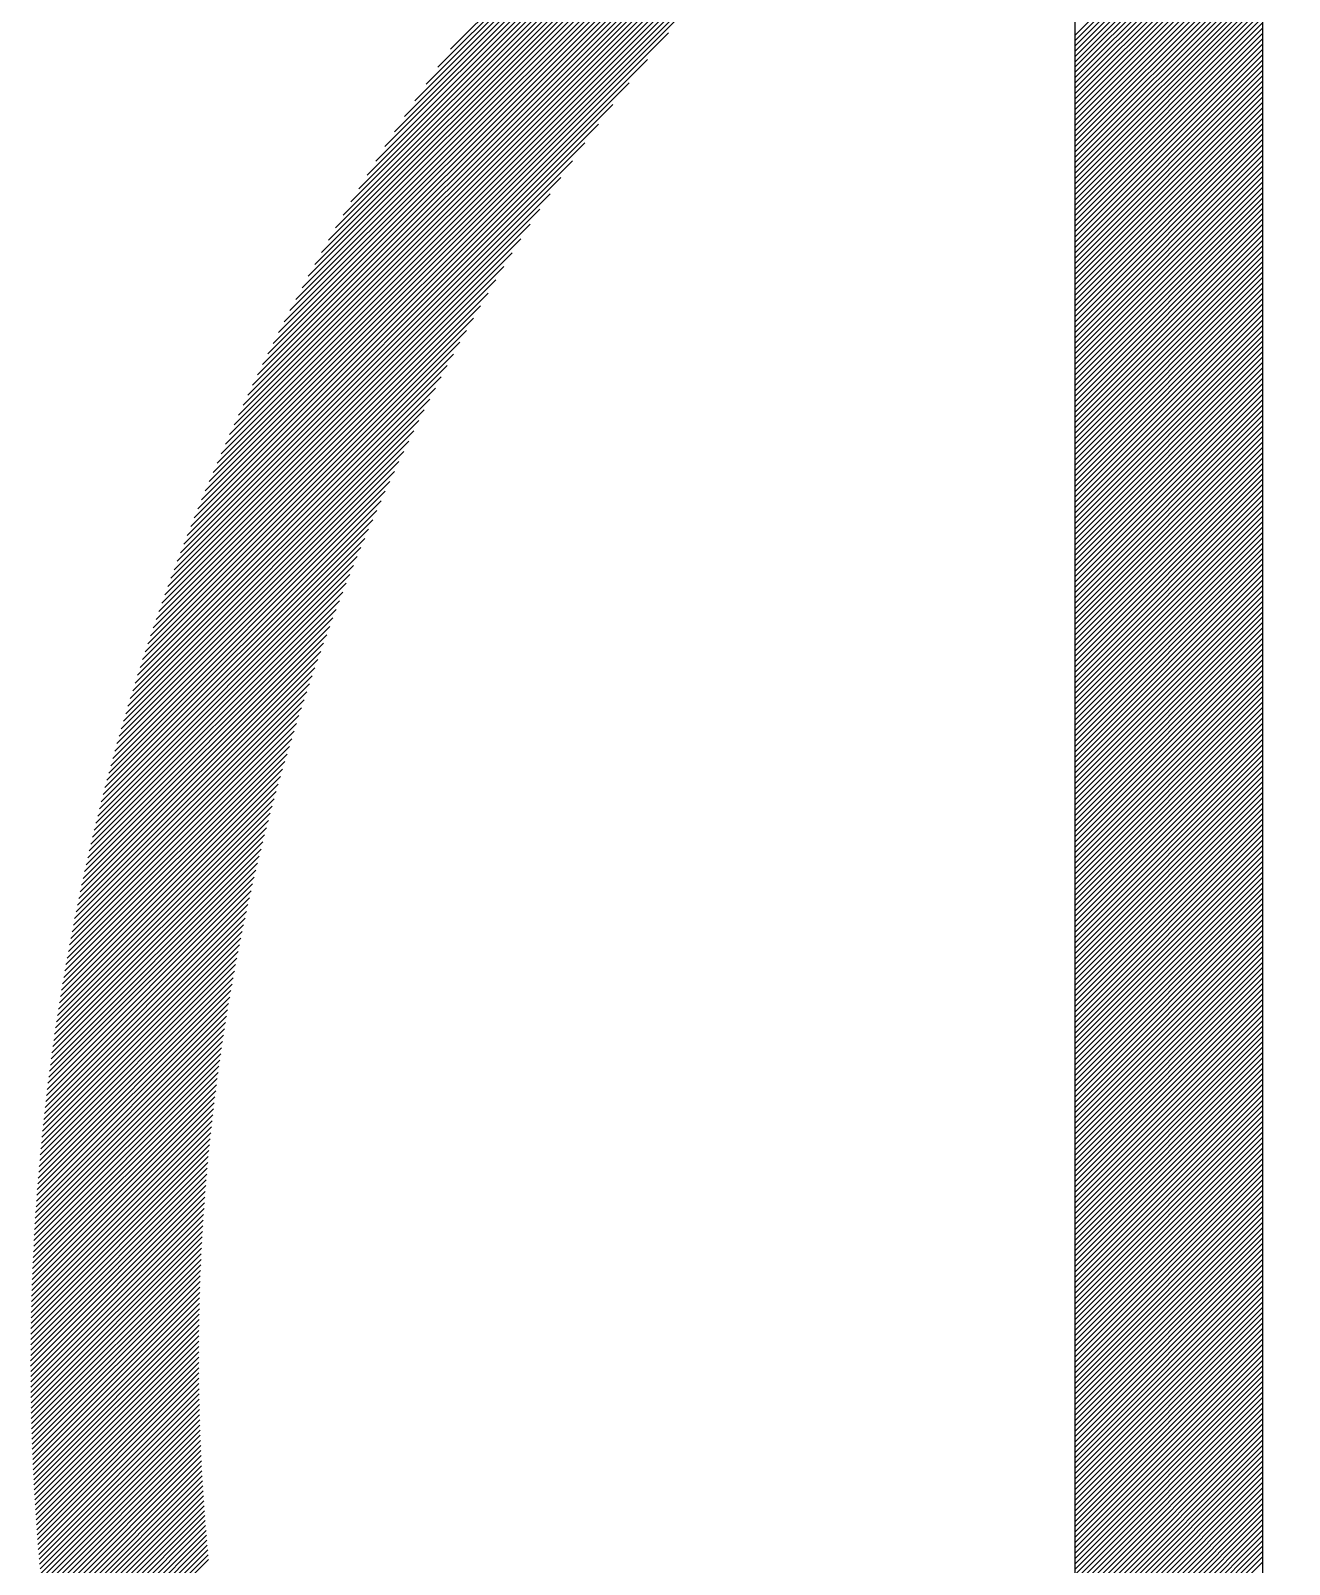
# Model space of a CAD drawing. Header units: inches. Extents: x 21 to 120937, y -15239 to 12027.
# Drawn here: x 41208.6709 to 41208.8029, y 12005.2932 to 12005.4541 of the extents above; entities that cross this region are included whole.
import ezdxf

# ---------------------------------------------------------------- set-up
doc = ezdxf.new("R2010")
doc.units = ezdxf.units.IN
doc.header["$MEASUREMENT"] = 0
doc.layers.add('ONDOCS', color=7, linetype='Continuous', lineweight=0)

# ---------------------------------------------------------------- blocks, each defined once
blk = doc.blocks.new('240A1')
at = {"layer": 'ONDOCS', "color": 7, "linetype": 'Continuous', "lineweight": -3, "ltscale": 100}
for p, q in [((1046096.7373, 286302.8866), (1046099.915, 286306.0643)), ((1046096.748, 286302.9115), (1046099.8902, 286306.0537)), ((1046096.7589, 286302.9365), (1046099.8652, 286306.0427)), ((1046096.7701, 286302.9618), (1046099.8399, 286306.0316)), ((1046096.7815, 286302.9874), (1046099.8143, 286306.0202)), ((1046096.7932, 286303.0132), (1046099.7885, 286306.0085)), ((1046096.8051, 286303.0393), (1046099.7624, 286305.9966)), ((1046096.8173, 286303.0656), (1046099.7361, 286305.9844)), ((1046096.8298, 286303.0923), (1046099.7094, 286305.9718)), ((1046096.8427, 286303.1192), (1046099.6824, 286305.959)), ((1046096.8558, 286303.1465), (1046099.6552, 286305.9459)), ((1046096.8693, 286303.1741), (1046099.6275, 286305.9324)), ((1046096.8831, 286303.2021), (1046099.5996, 286305.9186)), ((1046096.8973, 286303.2304), (1046099.5713, 286305.9044)), ((1046096.9118, 286303.2591), (1046099.5426, 286305.8899)), ((1046096.9268, 286303.2882), (1046099.5135, 286305.8749)), ((1046096.9422, 286303.3178), (1046099.4839, 286305.8595)), ((1046096.958, 286303.3477), (1046099.454, 286305.8437)), ((1046096.9743, 286303.3782), (1046099.4235, 286305.8274)), ((1046096.9911, 286303.4091), (1046099.3926, 286305.8106)), ((1046097.0084, 286303.4406), (1046099.3611, 286305.7933)), ((1046097.0263, 286303.4726), (1046099.3291, 286305.7754)), ((1046097.0448, 286303.5052), (1046099.2965, 286305.7569)), ((1046097.0639, 286303.5385), (1046099.2632, 286305.7378)), ((1046097.0837, 286303.5724), (1046099.2293, 286305.718)), ((1046097.1042, 286303.6071), (1046099.1946, 286305.6974)), ((1046097.1256, 286303.6426), (1046099.1591, 286305.6761)), ((1046097.1478, 286303.6789), (1046099.1228, 286305.6539)), ((1046097.1709, 286303.7162), (1046099.0855, 286305.6307)), ((1046097.1951, 286303.7546), (1046099.0471, 286305.6066)), ((1046097.2205, 286303.794), (1046099.0076, 286305.5812)), ((1046097.2471, 286303.8348), (1046098.9669, 286305.5546)), ((1046097.2751, 286303.877), (1046098.9247, 286305.5265)), ((1046097.3048, 286303.9208), (1046098.8808, 286305.4968)), ((1046097.3364, 286303.9665), (1046098.8352, 286305.4653)), ((1046097.3701, 286304.0144), (1046098.7873, 286305.4316)), ((1046099.0334, 286304.0507), (1046099.5346, 286304.552)), ((1046099.0334, 286304.0366), (1046099.5346, 286304.5378)), ((1046099.0334, 286304.0224), (1046099.5346, 286304.5237)), ((1046099.0334, 286304.0083), (1046099.5346, 286304.5096)), ((1046099.0334, 286303.9942), (1046099.5346, 286304.4954)), ((1046099.0334, 286303.98), (1046099.5346, 286304.4813)), ((1046099.0334, 286303.9659), (1046099.5346, 286304.4671)), ((1046099.0334, 286303.9517), (1046099.5346, 286304.453)), ((1046099.0334, 286303.9376), (1046099.5346, 286304.4389)), ((1046099.0334, 286303.9235), (1046099.5346, 286304.4247)), ((1046099.0334, 286303.9093), (1046099.5346, 286304.4106)), ((1046099.0334, 286303.8952), (1046099.5346, 286304.3964)), ((1046099.0334, 286303.881), (1046099.5346, 286304.3823)), ((1046099.0334, 286303.8669), (1046099.5346, 286304.3681)), ((1046099.0334, 286303.8527), (1046099.5346, 286304.354)), ((1046099.0334, 286303.8386), (1046099.5346, 286304.3399)), ((1046099.0334, 286303.8245), (1046099.5346, 286304.3257)), ((1046099.0334, 286303.8103), (1046099.5346, 286304.3116)), ((1046099.0334, 286303.7962), (1046099.5346, 286304.2974)), ((1046099.0334, 286303.782), (1046099.5346, 286304.2833)), ((1046096.7269, 286302.8621), (1046098.1096, 286304.2448)), ((1046099.0334, 286303.7679), (1046099.5346, 286304.2691)), ((1046099.0334, 286303.7537), (1046099.5346, 286304.255)), ((1046099.0334, 286303.7396), (1046099.5346, 286304.2409)), ((1046099.0334, 286303.7255), (1046099.5346, 286304.2267)), ((1046099.0334, 286303.7113), (1046099.5346, 286304.2126)), ((1046099.0334, 286303.6972), (1046099.5346, 286304.1984)), ((1046099.0334, 286303.683), (1046099.5346, 286304.1843)), ((1046099.0334, 286303.6689), (1046099.5346, 286304.1702)), ((1046096.7167, 286302.8377), (1046098.0185, 286304.1395)), ((1046099.0334, 286303.6548), (1046099.5346, 286304.156)), ((1046099.0334, 286303.6406), (1046099.5346, 286304.1419)), ((1046099.0334, 286303.6265), (1046099.5346, 286304.1277)), ((1046099.0334, 286303.6123), (1046099.5346, 286304.1136)), ((1046099.0334, 286303.5982), (1046099.5346, 286304.0994)), ((1046099.0334, 286303.584), (1046099.5346, 286304.0853)), ((1046096.7067, 286302.8135), (1046097.9505, 286304.0574)), ((1046099.0334, 286303.5699), (1046099.5346, 286304.0712)), ((1046099.0334, 286303.5558), (1046099.5346, 286304.057)), ((1046099.0334, 286303.5416), (1046099.5346, 286304.0429)), ((1046099.0334, 286303.5275), (1046099.5346, 286304.0287)), ((1046099.0334, 286303.5133), (1046099.5346, 286304.0146)), ((1046099.0334, 286303.4992), (1046099.5346, 286304.0004)), ((1046096.6968, 286302.7896), (1046097.8944, 286303.9871)), ((1046099.0334, 286303.485), (1046099.5346, 286303.9863)), ((1046099.0334, 286303.4709), (1046099.5346, 286303.9722)), ((1046099.0334, 286303.4568), (1046099.5346, 286303.958)), ((1046096.6872, 286302.7658), (1046097.8459, 286303.9245)), ((1046099.0334, 286303.4426), (1046099.5346, 286303.9439)), ((1046099.0334, 286303.4285), (1046099.5346, 286303.9297)), ((1046099.0334, 286303.4143), (1046099.5346, 286303.9156)), ((1046099.0334, 286303.4002), (1046099.5346, 286303.9015)), ((1046099.0334, 286303.3861), (1046099.5346, 286303.8873)), ((1046096.6778, 286302.7423), (1046097.8028, 286303.8673)), ((1046099.0334, 286303.3719), (1046099.5346, 286303.8732)), ((1046099.0334, 286303.3578), (1046099.5346, 286303.859)), ((1046099.0334, 286303.3436), (1046099.5346, 286303.8449)), ((1046096.6686, 286302.7189), (1046097.7638, 286303.8141)), ((1046099.0334, 286303.3295), (1046099.5346, 286303.8307)), ((1046099.0334, 286303.3153), (1046099.5346, 286303.8166)), ((1046099.0334, 286303.3012), (1046099.5346, 286303.8025)), ((1046096.6595, 286302.6957), (1046097.7281, 286303.7643)), ((1046099.0334, 286303.2871), (1046099.5346, 286303.7883)), ((1046099.0334, 286303.2729), (1046099.5346, 286303.7742)), ((1046099.0334, 286303.2588), (1046099.5346, 286303.76)), ((1046096.6507, 286302.6727), (1046097.695, 286303.7171)), ((1046099.0334, 286303.2446), (1046099.5346, 286303.7459)), ((1046099.0334, 286303.2305), (1046099.5346, 286303.7317)), ((1046099.0334, 286303.2163), (1046099.5346, 286303.7176)), ((1046096.642, 286302.6499), (1046097.6642, 286303.6721)), ((1046099.0334, 286303.2022), (1046099.5346, 286303.7035)), ((1046099.0334, 286303.1881), (1046099.5346, 286303.6893)), ((1046099.0334, 286303.1739), (1046099.5346, 286303.6752)), ((1046099.0334, 286303.1598), (1046099.5346, 286303.661)), ((1046099.0334, 286303.1456), (1046099.5346, 286303.6469)), ((1046099.0334, 286303.1315), (1046099.5346, 286303.6328)), ((1046096.6335, 286302.6272), (1046097.6352, 286303.629)), ((1046099.0334, 286303.1174), (1046099.5346, 286303.6186)), ((1046099.0334, 286303.1032), (1046099.5346, 286303.6045)), ((1046099.0334, 286303.0891), (1046099.5346, 286303.5903)), ((1046096.6169, 286302.5824), (1046097.5821, 286303.5476)), ((1046096.6251, 286302.6047), (1046097.608, 286303.5876)), ((1046099.0334, 286303.0749), (1046099.5346, 286303.5762)), ((1046099.0334, 286303.0608), (1046099.5346, 286303.562)), ((1046099.0334, 286303.0466), (1046099.5346, 286303.5479)), ((1046096.6089, 286302.5602), (1046097.5576, 286303.5089)), ((1046099.0334, 286303.0325), (1046099.5346, 286303.5338)), ((1046099.0334, 286303.0184), (1046099.5346, 286303.5196)), ((1046096.601, 286302.5381), (1046097.5342, 286303.4714)), ((1046099.0334, 286303.0042), (1046099.5346, 286303.5055)), ((1046099.0334, 286302.9901), (1046099.5346, 286303.4913)), ((1046099.0334, 286302.9759), (1046099.5346, 286303.4772)), ((1046096.5932, 286302.5162), (1046097.5118, 286303.4349)), ((1046099.0334, 286302.9618), (1046099.5346, 286303.463)), ((1046099.0334, 286302.9476), (1046099.5346, 286303.4489)), ((1046099.0334, 286302.9335), (1046099.5346, 286303.4348)), ((1046096.5856, 286302.4945), (1046097.4904, 286303.3993)), ((1046099.0334, 286302.9194), (1046099.5346, 286303.4206)), ((1046099.0334, 286302.9052), (1046099.5346, 286303.4065)), ((1046099.0334, 286302.8911), (1046099.5346, 286303.3923)), ((1046096.5782, 286302.4729), (1046097.4699, 286303.3646)), ((1046099.0334, 286302.8769), (1046099.5346, 286303.3782)), ((1046099.0334, 286302.8628), (1046099.5346, 286303.3641)), ((1046099.0334, 286302.8486), (1046099.5346, 286303.3499)), ((1046096.5708, 286302.4514), (1046097.4501, 286303.3307)), ((1046099.0334, 286302.8345), (1046099.5346, 286303.3358)), ((1046099.0334, 286302.8204), (1046099.5346, 286303.3216)), ((1046099.0334, 286302.8062), (1046099.5346, 286303.3075)), ((1046096.5566, 286302.4089), (1046097.4128, 286303.2651)), ((1046096.5637, 286302.4301), (1046097.4311, 286303.2976)), ((1046099.0334, 286302.7921), (1046099.5346, 286303.2933)), ((1046099.0334, 286302.7779), (1046099.5346, 286303.2792)), ((1046099.0334, 286302.7638), (1046099.5346, 286303.2651)), ((1046096.5497, 286302.3879), (1046097.3951, 286303.2333)), ((1046099.0334, 286302.7497), (1046099.5346, 286303.2509)), ((1046099.0334, 286302.7355), (1046099.5346, 286303.2368)), ((1046099.0334, 286302.7214), (1046099.5346, 286303.2226)), ((1046096.5429, 286302.3669), (1046097.378, 286303.202)), ((1046099.0334, 286302.7072), (1046099.5346, 286303.2085)), ((1046099.0334, 286302.6931), (1046099.5346, 286303.1943)), ((1046099.0334, 286302.6789), (1046099.5346, 286303.1802)), ((1046096.5297, 286302.3254), (1046097.3454, 286303.1411)), ((1046096.5362, 286302.3461), (1046097.3614, 286303.1713)), ((1046099.0334, 286302.6648), (1046099.5346, 286303.1661)), ((1046099.0334, 286302.6507), (1046099.5346, 286303.1519)), ((1046096.5232, 286302.3048), (1046097.3298, 286303.1115)), ((1046099.0334, 286302.6365), (1046099.5346, 286303.1378)), ((1046099.0334, 286302.6224), (1046099.5346, 286303.1236)), ((1046099.0334, 286302.6082), (1046099.5346, 286303.1095)), ((1046096.5169, 286302.2844), (1046097.3148, 286303.0822)), ((1046099.0334, 286302.5941), (1046099.5346, 286303.0954)), ((1046099.0334, 286302.5799), (1046099.5346, 286303.0812)), ((1046099.0334, 286302.5658), (1046099.5346, 286303.0671)), ((1046096.5046, 286302.2438), (1046097.2859, 286303.0251)), ((1046096.5107, 286302.264), (1046097.3001, 286303.0534)), ((1046099.0334, 286302.5517), (1046099.5346, 286303.0529)), ((1046099.0334, 286302.5375), (1046099.5346, 286303.0388)), ((1046099.0334, 286302.5234), (1046099.5346, 286303.0246)), ((1046096.4986, 286302.2237), (1046097.2721, 286302.9971)), ((1046099.0334, 286302.5092), (1046099.5346, 286303.0105)), ((1046099.0334, 286302.4951), (1046099.5346, 286302.9964)), ((1046099.0334, 286302.481), (1046099.5346, 286302.9822)), ((1046096.487, 286302.1837), (1046097.2455, 286302.9422)), ((1046096.4928, 286302.2037), (1046097.2586, 286302.9695)), ((1046099.0334, 286302.4668), (1046099.5346, 286302.9681)), ((1046099.0334, 286302.4527), (1046099.5346, 286302.9539)), ((1046099.0334, 286302.4385), (1046099.5346, 286302.9398)), ((1046096.4813, 286302.1639), (1046097.2327, 286302.9153)), ((1046099.0334, 286302.4244), (1046099.5346, 286302.9256)), ((1046099.0334, 286302.4102), (1046099.5346, 286302.9115)), ((1046099.0334, 286302.3961), (1046099.5346, 286302.8974)), ((1046096.4703, 286302.1246), (1046097.2082, 286302.8625)), ((1046096.4758, 286302.1442), (1046097.2203, 286302.8888)), ((1046099.0334, 286302.382), (1046099.5346, 286302.8832)), ((1046099.0334, 286302.3678), (1046099.5346, 286302.8691)), ((1046099.0334, 286302.3537), (1046099.5346, 286302.8549)), ((1046096.4649, 286302.1051), (1046097.1963, 286302.8365)), ((1046099.0334, 286302.3395), (1046099.5346, 286302.8408)), ((1046099.0334, 286302.3254), (1046099.5346, 286302.8267)), ((1046099.0334, 286302.3112), (1046099.5346, 286302.8125)), ((1046096.4545, 286302.0664), (1046097.1736, 286302.7855)), ((1046096.4596, 286302.0857), (1046097.1848, 286302.8109)), ((1046099.0334, 286302.2971), (1046099.5346, 286302.7984)), ((1046099.0334, 286302.283), (1046099.5346, 286302.7842)), ((1046096.4444, 286302.028), (1046097.1518, 286302.7354)), ((1046096.4494, 286302.0471), (1046097.1626, 286302.7603)), ((1046099.0334, 286302.2688), (1046099.5346, 286302.7701)), ((1046099.0334, 286302.2547), (1046099.5346, 286302.7559)), ((1046099.0334, 286302.2405), (1046099.5346, 286302.7418)), ((1046096.4395, 286302.009), (1046097.1413, 286302.7108)), ((1046099.0334, 286302.2264), (1046099.5346, 286302.7277)), ((1046099.0334, 286302.2123), (1046099.5346, 286302.7135)), ((1046099.0334, 286302.1981), (1046099.5346, 286302.6994)), ((1046096.43, 286301.9711), (1046097.1211, 286302.6623)), ((1046096.4347, 286301.99), (1046097.1311, 286302.6864)), ((1046099.0334, 286302.184), (1046099.5346, 286302.6852)), ((1046099.0334, 286302.1698), (1046099.5346, 286302.6711)), ((1046099.0334, 286302.1557), (1046099.5346, 286302.6569)), ((1046096.4208, 286301.9337), (1046097.1017, 286302.6146)), ((1046096.4253, 286301.9524), (1046097.1113, 286302.6383)), ((1046099.0334, 286302.1415), (1046099.5346, 286302.6428)), ((1046099.0334, 286302.1274), (1046099.5346, 286302.6287)), ((1046099.0334, 286302.1133), (1046099.5346, 286302.6145)), ((1046096.4119, 286301.8965), (1046097.0831, 286302.5678)), ((1046096.4163, 286301.915), (1046097.0923, 286302.5911)), ((1046099.0334, 286302.0991), (1046099.5346, 286302.6004)), ((1046099.0334, 286302.085), (1046099.5346, 286302.5862)), ((1046099.0334, 286302.0708), (1046099.5346, 286302.5721)), ((1046096.4076, 286301.8781), (1046097.0742, 286302.5446)), ((1046099.0334, 286302.0567), (1046099.5346, 286302.5579)), ((1046099.0334, 286302.0425), (1046099.5346, 286302.5438)), ((1046099.0334, 286302.0284), (1046099.5346, 286302.5297)), ((1046096.3992, 286301.8414), (1046097.0568, 286302.499)), ((1046096.4033, 286301.8597), (1046097.0654, 286302.5217)), ((1046099.0334, 286302.0143), (1046099.5346, 286302.5155)), ((1046099.0334, 286302.0001), (1046099.5346, 286302.5014)), ((1046099.0334, 286301.986), (1046099.5346, 286302.4872)), ((1046096.3911, 286301.805), (1046097.0401, 286302.454)), ((1046096.3951, 286301.8232), (1046097.0483, 286302.4764)), ((1046099.0334, 286301.9718), (1046099.5346, 286302.4731)), ((1046099.0334, 286301.9577), (1046099.5346, 286302.459)), ((1046099.0334, 286301.9436), (1046099.5346, 286302.4448)), ((1046096.3833, 286301.7689), (1046097.0241, 286302.4097)), ((1046096.3872, 286301.7869), (1046097.032, 286302.4318)), ((1046099.0334, 286301.9294), (1046099.5346, 286302.4307)), ((1046099.0334, 286301.9153), (1046099.5346, 286302.4165)), ((1046096.3758, 286301.7332), (1046097.0088, 286302.3661)), ((1046096.3795, 286301.751), (1046097.0163, 286302.3878)), ((1046099.0334, 286301.9011), (1046099.5346, 286302.4024)), ((1046099.0334, 286301.887), (1046099.5346, 286302.3882)), ((1046099.0334, 286301.8728), (1046099.5346, 286302.3741)), ((1046096.3686, 286301.6977), (1046096.994, 286302.3231)), ((1046096.3722, 286301.7154), (1046097.0013, 286302.3445)), ((1046099.0334, 286301.8587), (1046099.5346, 286302.36)), ((1046099.0334, 286301.8446), (1046099.5346, 286302.3458)), ((1046099.0334, 286301.8304), (1046099.5346, 286302.3317)), ((1046096.3651, 286301.68), (1046096.9869, 286302.3018)), ((1046099.0334, 286301.8163), (1046099.5346, 286302.3175)), ((1046099.0334, 286301.8021), (1046099.5346, 286302.3034)), ((1046099.0334, 286301.788), (1046099.5346, 286302.2892)), ((1046096.3583, 286301.6449), (1046096.973, 286302.2596)), ((1046096.3617, 286301.6624), (1046096.9798, 286302.2806)), ((1046099.0334, 286301.7738), (1046099.5346, 286302.2751)), ((1046099.0334, 286301.7597), (1046099.5346, 286302.261)), ((1046099.0334, 286301.7456), (1046099.5346, 286302.2468)), ((1046096.3518, 286301.6101), (1046096.9596, 286302.218)), ((1046096.355, 286301.6275), (1046096.9662, 286302.2387)), ((1046099.0334, 286301.7314), (1046099.5346, 286302.2327)), ((1046099.0334, 286301.7173), (1046099.5346, 286302.2185)), ((1046099.0334, 286301.7031), (1046099.5346, 286302.2044)), ((1046096.3455, 286301.5756), (1046096.9468, 286302.1769)), ((1046096.3486, 286301.5928), (1046096.9532, 286302.1974)), ((1046099.0334, 286301.689), (1046099.5346, 286302.1903)), ((1046099.0334, 286301.6749), (1046099.5346, 286302.1761)), ((1046099.0334, 286301.6607), (1046099.5346, 286302.162)), ((1046096.3395, 286301.5412), (1046096.9345, 286302.1363)), ((1046096.3424, 286301.5584), (1046096.9406, 286302.1565)), ((1046099.0334, 286301.6466), (1046099.5346, 286302.1478)), ((1046099.0334, 286301.6324), (1046099.5346, 286302.1337)), ((1046099.0334, 286301.6183), (1046099.5346, 286302.1195)), ((1046096.3337, 286301.5072), (1046096.9226, 286302.0961)), ((1046096.3365, 286301.5242), (1046096.9285, 286302.1161)), ((1046099.0334, 286301.6041), (1046099.5346, 286302.1054)), ((1046099.0334, 286301.59), (1046099.5346, 286302.0913)), ((1046099.0334, 286301.5759), (1046099.5346, 286302.0771)), ((1046096.3254, 286301.4565), (1046096.9057, 286302.0367)), ((1046096.3281, 286301.4733), (1046096.9112, 286302.0564)), ((1046096.3309, 286301.4902), (1046096.9169, 286302.0762)), ((1046099.0334, 286301.5617), (1046099.5346, 286302.063)), ((1046099.0334, 286301.5476), (1046099.5346, 286302.0488)), ((1046096.3202, 286301.423), (1046096.8949, 286301.9977)), ((1046096.3228, 286301.4397), (1046096.9002, 286302.0172)), ((1046099.0334, 286301.5334), (1046099.5346, 286302.0347)), ((1046099.0334, 286301.5193), (1046099.5346, 286302.0205)), ((1046099.0334, 286301.5051), (1046099.5346, 286302.0064)), ((1046096.3153, 286301.3898), (1046096.8846, 286301.9591)), ((1046096.3177, 286301.4064), (1046096.8897, 286301.9783)), ((1046099.0334, 286301.491), (1046099.5346, 286301.9923)), ((1046099.0334, 286301.4769), (1046099.5346, 286301.9781)), ((1046099.0334, 286301.4627), (1046099.5346, 286301.964)), ((1046096.3105, 286301.3567), (1046096.8746, 286301.9208)), ((1046096.3129, 286301.3732), (1046096.8796, 286301.9399)), ((1046099.0334, 286301.4486), (1046099.5346, 286301.9498)), ((1046099.0334, 286301.4344), (1046099.5346, 286301.9357)), ((1046099.0334, 286301.4203), (1046099.5346, 286301.9216)), ((1046096.306, 286301.3239), (1046096.8651, 286301.883)), ((1046096.3082, 286301.3403), (1046096.8698, 286301.9019)), ((1046099.0334, 286301.4062), (1046099.5346, 286301.9074)), ((1046099.0334, 286301.392), (1046099.5346, 286301.8933)), ((1046099.0334, 286301.3779), (1046099.5346, 286301.8791)), ((1046096.3016, 286301.2913), (1046096.8559, 286301.8455)), ((1046096.3038, 286301.3076), (1046096.8604, 286301.8642)), ((1046099.0334, 286301.3637), (1046099.5346, 286301.865)), ((1046099.0334, 286301.3496), (1046099.5346, 286301.8508)), ((1046099.0334, 286301.3354), (1046099.5346, 286301.8367)), ((1046096.2975, 286301.2589), (1046096.847, 286301.8084)), ((1046096.2996, 286301.2751), (1046096.8514, 286301.8269)), ((1046099.0334, 286301.3213), (1046099.5346, 286301.8226)), ((1046099.0334, 286301.3072), (1046099.5346, 286301.8084)), ((1046099.0334, 286301.293), (1046099.5346, 286301.7943)), ((1046096.2917, 286301.2107), (1046096.8344, 286301.7534)), ((1046096.2936, 286301.2267), (1046096.8385, 286301.7716)), ((1046096.2955, 286301.2428), (1046096.8427, 286301.79)), ((1046099.0334, 286301.2789), (1046099.5346, 286301.7801)), ((1046099.0334, 286301.2647), (1046099.5346, 286301.766)), ((1046099.0334, 286301.2506), (1046099.5346, 286301.7518)), ((1046096.2881, 286301.1788), (1046096.8264, 286301.7171)), ((1046096.2899, 286301.1947), (1046096.8304, 286301.7352)), ((1046099.0334, 286301.2364), (1046099.5346, 286301.7377)), ((1046099.0334, 286301.2223), (1046099.5346, 286301.7236)), ((1046099.0334, 286301.2082), (1046099.5346, 286301.7094)), ((1046096.2847, 286301.147), (1046096.8188, 286301.6811)), ((1046096.2864, 286301.1629), (1046096.8226, 286301.6991)), ((1046099.0334, 286301.194), (1046099.5346, 286301.6953)), ((1046099.0334, 286301.1799), (1046099.5346, 286301.6811)), ((1046096.2799, 286301.0998), (1046096.8078, 286301.6278)), ((1046096.2814, 286301.1155), (1046096.8114, 286301.6455)), ((1046096.283, 286301.1312), (1046096.815, 286301.6633)), ((1046099.0334, 286301.1657), (1046099.5346, 286301.667)), ((1046099.0334, 286301.1516), (1046099.5346, 286301.6529)), ((1046099.0334, 286301.1375), (1046099.5346, 286301.6387)), ((1046096.2769, 286301.0686), (1046096.8009, 286301.5926)), ((1046096.2784, 286301.0842), (1046096.8043, 286301.6101)), ((1046099.0334, 286301.1233), (1046099.5346, 286301.6246)), ((1046099.0334, 286301.1092), (1046099.5346, 286301.6104)), ((1046099.0334, 286301.095), (1046099.5346, 286301.5963)), ((1046096.2741, 286301.0375), (1046096.7943, 286301.5576)), ((1046096.2755, 286301.053), (1046096.7975, 286301.5751)), ((1046099.0334, 286301.0809), (1046099.5346, 286301.5821)), ((1046099.0334, 286301.0667), (1046099.5346, 286301.568)), ((1046099.0334, 286301.0526), (1046099.5346, 286301.5539)), ((1046096.2703, 286300.9912), (1046096.7848, 286301.5058)), ((1046096.2715, 286301.0066), (1046096.7879, 286301.523)), ((1046096.2728, 286301.022), (1046096.7911, 286301.5403)), ((1046099.0334, 286301.0385), (1046099.5346, 286301.5397)), ((1046099.0334, 286301.0243), (1046099.5346, 286301.5256)), ((1046099.0334, 286301.0102), (1046099.5346, 286301.5114)), ((1046096.2679, 286300.9606), (1046096.7789, 286301.4716)), ((1046096.2691, 286300.9759), (1046096.7818, 286301.4886)), ((1046099.0334, 286300.996), (1046099.5346, 286301.4973)), ((1046099.0334, 286300.9819), (1046099.5346, 286301.4831)), ((1046099.0334, 286300.9677), (1046099.5346, 286301.469)), ((1046096.2657, 286300.9301), (1046096.7732, 286301.4376)), ((1046096.2668, 286300.9453), (1046096.776, 286301.4546)), ((1046099.0334, 286300.9536), (1046099.5346, 286301.4549)), ((1046099.0334, 286300.9395), (1046099.5346, 286301.4407)), ((1046099.0334, 286300.9253), (1046099.5346, 286301.4266)), ((1046096.2628, 286300.8847), (1046096.7652, 286301.3871)), ((1046096.2637, 286300.8998), (1046096.7678, 286301.4039)), ((1046096.2647, 286300.9149), (1046096.7705, 286301.4207)), ((1046099.0334, 286300.9112), (1046099.5346, 286301.4124)), ((1046099.0334, 286300.897), (1046099.5346, 286301.3983)), ((1046099.0334, 286300.8829), (1046099.5346, 286301.3842)), ((1046096.261, 286300.8546), (1046096.7601, 286301.3538)), ((1046096.2618, 286300.8697), (1046096.7626, 286301.3704)), ((1046099.0334, 286300.8688), (1046099.5346, 286301.37)), ((1046099.0334, 286300.8546), (1046099.5346, 286301.3559)), ((1046099.0334, 286300.8405), (1046099.5346, 286301.3417)), ((1046096.2586, 286300.8099), (1046096.753, 286301.3042)), ((1046096.2594, 286300.8247), (1046096.7553, 286301.3207)), ((1046096.2602, 286300.8397), (1046096.7577, 286301.3372)), ((1046099.0334, 286300.8263), (1046099.5346, 286301.3276)), ((1046099.0334, 286300.8122), (1046099.5346, 286301.3134)), ((1046096.2572, 286300.7802), (1046096.7485, 286301.2715)), ((1046096.2579, 286300.795), (1046096.7507, 286301.2878)), ((1046099.0334, 286300.798), (1046099.5346, 286301.2993)), ((1046099.0334, 286300.7839), (1046099.5346, 286301.2852)), ((1046099.0334, 286300.7698), (1046099.5346, 286301.271)), ((1046096.2554, 286300.736), (1046096.7422, 286301.2228)), ((1046096.256, 286300.7507), (1046096.7443, 286301.2389)), ((1046096.2566, 286300.7654), (1046096.7464, 286301.2552)), ((1046099.0334, 286300.7556), (1046099.5346, 286301.2569)), ((1046099.0334, 286300.7415), (1046099.5346, 286301.2427)), ((1046099.0334, 286300.7273), (1046099.5346, 286301.2286)), ((1046096.2544, 286300.7067), (1046096.7383, 286301.1906)), ((1046096.2549, 286300.7213), (1046096.7402, 286301.2066)), ((1046099.0334, 286300.7132), (1046099.5346, 286301.2144)), ((1046099.0334, 286300.699), (1046099.5346, 286301.2003)), ((1046099.0334, 286300.6849), (1046099.5346, 286301.1862)), ((1046096.2532, 286300.663), (1046096.7328, 286301.1427)), ((1046096.2536, 286300.6775), (1046096.7346, 286301.1586)), ((1046096.254, 286300.6921), (1046096.7364, 286301.1745)), ((1046099.0334, 286300.6708), (1046099.5346, 286301.172)), ((1046099.0334, 286300.6566), (1046099.5346, 286301.1579)), ((1046099.0334, 286300.6425), (1046099.5346, 286301.1437)), ((1046096.2525, 286300.6341), (1046096.7294, 286301.111)), ((1046096.2528, 286300.6485), (1046096.7311, 286301.1268)), ((1046099.0334, 286300.6283), (1046099.5346, 286301.1296)), ((1046099.0334, 286300.6142), (1046099.5346, 286301.1155)), ((1046099.0334, 286300.6001), (1046099.5346, 286301.1013)), ((1046096.2518, 286300.5909), (1046096.7247, 286301.0638)), ((1046096.252, 286300.6053), (1046096.7263, 286301.0795)), ((1046096.2523, 286300.6197), (1046096.7278, 286301.0952)), ((1046099.0334, 286300.5859), (1046099.5346, 286301.0872)), ((1046099.0334, 286300.5718), (1046099.5346, 286301.073)), ((1046099.0334, 286300.5576), (1046099.5346, 286301.0589)), ((1046096.2514, 286300.5481), (1046096.7205, 286301.0171)), ((1046096.2515, 286300.5624), (1046096.7218, 286301.0327)), ((1046096.2517, 286300.5766), (1046096.7233, 286301.0482)), ((1046099.0334, 286300.5435), (1046099.5346, 286301.0447)), ((1046099.0334, 286300.5293), (1046099.5346, 286301.0306)), ((1046099.0334, 286300.5152), (1046099.5346, 286301.0165)), ((1046096.2513, 286300.5197), (1046096.7179, 286300.9863)), ((1046096.2514, 286300.5339), (1046096.7191, 286301.0017)), ((1046099.0334, 286300.5011), (1046099.5346, 286301.0023)), ((1046099.0334, 286300.4869), (1046099.5346, 286300.9882)), ((1046099.0334, 286300.4728), (1046099.5346, 286300.974)), ((1046096.2513, 286300.5056), (1046096.7166, 286300.9709)), ((1046096.2514, 286300.4915), (1046096.7154, 286300.9556)), ((1046096.2514, 286300.4774), (1046096.7143, 286300.9403)), ((1046099.0334, 286300.4586), (1046099.5346, 286300.9599)), ((1046099.0334, 286300.4445), (1046099.5346, 286300.9457)), ((1046096.2515, 286300.4634), (1046096.7132, 286300.925)), ((1046096.2517, 286300.4494), (1046096.7122, 286300.9098)), ((1046096.2518, 286300.4354), (1046096.7111, 286300.8947)), ((1046099.0334, 286300.4303), (1046099.5346, 286300.9316)), ((1046099.0334, 286300.4162), (1046099.5346, 286300.9175)), ((1046099.0334, 286300.4021), (1046099.5346, 286300.9033)), ((1046096.252, 286300.4214), (1046096.7102, 286300.8796)), ((1046096.2523, 286300.4075), (1046096.7093, 286300.8645)), ((1046099.0334, 286300.3879), (1046099.5346, 286300.8892)), ((1046099.0334, 286300.3738), (1046099.5346, 286300.875)), ((1046099.0334, 286300.3596), (1046099.5346, 286300.8609)), ((1046096.2525, 286300.3936), (1046096.7084, 286300.8495)), ((1046096.2528, 286300.3798), (1046096.7076, 286300.8345)), ((1046096.2531, 286300.366), (1046096.7068, 286300.8196)), ((1046099.0334, 286300.3455), (1046099.5346, 286300.8468)), ((1046099.0334, 286300.3313), (1046099.5346, 286300.8326)), ((1046099.0334, 286300.3172), (1046099.5346, 286300.8185)), ((1046096.2535, 286300.3522), (1046096.706, 286300.8047)), ((1046096.2539, 286300.3384), (1046096.7053, 286300.7899)), ((1046096.2543, 286300.3247), (1046096.7046, 286300.7751)), ((1046099.0334, 286300.3031), (1046099.5346, 286300.8043)), ((1046099.0334, 286300.2889), (1046099.5346, 286300.7902)), ((1046099.0334, 286300.2748), (1046099.5346, 286300.776)), ((1046096.2547, 286300.311), (1046096.704, 286300.7603)), ((1046096.2552, 286300.2973), (1046096.7034, 286300.7456)), ((1046096.2557, 286300.2837), (1046096.7029, 286300.7309)), ((1046099.0334, 286300.2606), (1046099.5346, 286300.7619)), ((1046099.0334, 286300.2465), (1046099.5346, 286300.7478)), ((1046099.0334, 286300.2324), (1046099.5346, 286300.7336)), ((1046096.2562, 286300.2701), (1046096.7024, 286300.7162)), ((1046096.2568, 286300.2565), (1046096.7019, 286300.7016)), ((1046099.0334, 286300.2182), (1046099.5346, 286300.7195)), ((1046099.0334, 286300.2041), (1046099.5346, 286300.7053)), ((1046099.0334, 286300.1899), (1046099.5346, 286300.6912)), ((1046096.2574, 286300.243), (1046096.7015, 286300.6871)), ((1046096.258, 286300.2294), (1046096.7011, 286300.6725)), ((1046096.2587, 286300.2159), (1046096.7008, 286300.658)), ((1046099.0334, 286300.1758), (1046099.5346, 286300.677)), ((1046099.0334, 286300.1616), (1046099.5346, 286300.6629)), ((1046099.0334, 286300.1475), (1046099.5346, 286300.6488)), ((1046096.2594, 286300.2025), (1046096.7005, 286300.6436)), ((1046096.2601, 286300.189), (1046096.7002, 286300.6292)), ((1046096.2608, 286300.1756), (1046096.7, 286300.6148)), ((1046099.0334, 286300.1334), (1046099.5346, 286300.6346)), ((1046099.0334, 286300.1192), (1046099.5346, 286300.6205)), ((1046099.0334, 286300.1051), (1046099.5346, 286300.6063)), ((1046096.2616, 286300.1623), (1046096.6998, 286300.6005)), ((1046096.2624, 286300.1489), (1046096.6996, 286300.5862)), ((1046096.2632, 286300.1356), (1046096.6995, 286300.5719)), ((1046099.0334, 286300.0909), (1046099.5346, 286300.5922)), ((1046099.0334, 286300.0768), (1046099.5346, 286300.5781)), ((1046096.264, 286300.1223), (1046096.6994, 286300.5577)), ((1046096.2649, 286300.109), (1046096.6994, 286300.5435)), ((1046096.2658, 286300.0958), (1046096.6993, 286300.5293)), ((1046099.0334, 286300.0626), (1046099.5346, 286300.5639)), ((1046099.0334, 286300.0485), (1046099.5346, 286300.5498)), ((1046099.0334, 286300.0344), (1046099.5346, 286300.5356)), ((1046096.2667, 286300.0826), (1046096.6994, 286300.5152)), ((1046096.2677, 286300.0694), (1046096.6994, 286300.5011)), ((1046096.2687, 286300.0562), (1046096.6995, 286300.4871)), ((1046099.0334, 286300.0202), (1046099.5346, 286300.5215)), ((1046099.0334, 286300.0061), (1046099.5346, 286300.5073)), ((1046099.0334, 286299.9919), (1046099.5346, 286300.4932)), ((1046096.2697, 286300.0431), (1046096.6996, 286300.4731)), ((1046096.2707, 286300.03), (1046096.6998, 286300.4591)), ((1046096.2718, 286300.0169), (1046096.7, 286300.4451)), ((1046099.0334, 286299.9778), (1046099.5346, 286300.4791)), ((1046099.0334, 286299.9637), (1046099.5346, 286300.4649)), ((1046099.0334, 286299.9495), (1046099.5346, 286300.4508)), ((1046096.2729, 286300.0039), (1046096.7002, 286300.4312)), ((1046096.274, 286299.9909), (1046096.7005, 286300.4174)), ((1046096.2751, 286299.9779), (1046096.7008, 286300.4035)), ((1046099.0334, 286299.9354), (1046099.5346, 286300.4366)), ((1046099.0334, 286299.9212), (1046099.5346, 286300.4225)), ((1046099.0334, 286299.9071), (1046099.5346, 286300.4083)), ((1046096.2763, 286299.9649), (1046096.7011, 286300.3897)), ((1046096.2775, 286299.9519), (1046096.7015, 286300.3759)), ((1046096.2787, 286299.939), (1046096.7019, 286300.3622)), ((1046099.0334, 286299.8929), (1046099.5346, 286300.3942)), ((1046099.0334, 286299.8788), (1046099.5346, 286300.3801)), ((1046099.0334, 286299.8647), (1046099.5346, 286300.3659)), ((1046096.28, 286299.9261), (1046096.7023, 286300.3485)), ((1046096.2813, 286299.9133), (1046096.7028, 286300.3348)), ((1046096.2825, 286299.9004), (1046096.7033, 286300.3212)), ((1046099.0334, 286299.8505), (1046099.5346, 286300.3518)), ((1046099.0334, 286299.8364), (1046099.5346, 286300.3376)), ((1046099.0334, 286299.8222), (1046099.5346, 286300.3235)), ((1046096.2839, 286299.8876), (1046096.7038, 286300.3075)), ((1046096.2852, 286299.8748), (1046096.7044, 286300.294)), ((1046096.2866, 286299.862), (1046096.705, 286300.2804)), ((1046099.0334, 286299.8081), (1046099.5346, 286300.3094)), ((1046099.0334, 286299.7939), (1046099.5346, 286300.2952)), ((1046099.0334, 286299.7798), (1046099.5346, 286300.2811)), ((1046096.288, 286299.8493), (1046096.7056, 286300.2669)), ((1046096.2894, 286299.8366), (1046096.7063, 286300.2534)), ((1046096.2909, 286299.8239), (1046096.7069, 286300.24)), ((1046099.0334, 286299.7657), (1046099.5346, 286300.2669)), ((1046099.0334, 286299.7515), (1046099.5346, 286300.2528)), ((1046099.0334, 286299.7374), (1046099.5346, 286300.2386)), ((1046096.2923, 286299.8112), (1046096.7077, 286300.2265)), ((1046096.2938, 286299.7985), (1046096.7084, 286300.2131)), ((1046096.2953, 286299.7859), (1046096.7092, 286300.1998)), ((1046099.0334, 286299.7232), (1046099.5346, 286300.2245)), ((1046099.0334, 286299.7091), (1046099.5346, 286300.2104)), ((1046096.2969, 286299.7733), (1046096.71, 286300.1864)), ((1046096.2985, 286299.7608), (1046096.7108, 286300.1731)), ((1046096.3, 286299.7482), (1046096.7117, 286300.1599)), ((1046099.0334, 286299.695), (1046099.5346, 286300.1962)), ((1046099.0334, 286299.6808), (1046099.5346, 286300.1821)), ((1046099.0334, 286299.6667), (1046099.5346, 286300.1679)), ((1046096.3017, 286299.7357), (1046096.7126, 286300.1466)), ((1046096.3033, 286299.7232), (1046096.7135, 286300.1334)), ((1046096.305, 286299.7107), (1046096.7145, 286300.1202)), ((1046099.0334, 286299.6525), (1046099.5346, 286300.1538)), ((1046099.0334, 286299.6384), (1046099.5346, 286300.1396)), ((1046099.0334, 286299.6242), (1046099.5346, 286300.1255)), ((1046096.3066, 286299.6982), (1046096.7155, 286300.1071)), ((1046096.3083, 286299.6858), (1046096.7165, 286300.0939)), ((1046096.3101, 286299.6734), (1046096.7175, 286300.0808)), ((1046099.0334, 286299.6101), (1046099.5346, 286300.1114)), ((1046099.0334, 286299.596), (1046099.5346, 286300.0972)), ((1046099.0334, 286299.5818), (1046099.5346, 286300.0831)), ((1046096.3118, 286299.661), (1046096.7186, 286300.0678)), ((1046096.3136, 286299.6486), (1046096.7197, 286300.0547)), ((1046096.3154, 286299.6363), (1046096.7208, 286300.0417)), ((1046099.0334, 286299.5677), (1046099.5346, 286300.0689)), ((1046099.0334, 286299.5535), (1046099.5346, 286300.0548)), ((1046099.0334, 286299.5394), (1046099.5346, 286300.0406)), ((1046096.3172, 286299.624), (1046096.722, 286300.0287)), ((1046096.3191, 286299.6117), (1046096.7232, 286300.0158)), ((1046096.3209, 286299.5994), (1046096.7244, 286300.0028)), ((1046099.0334, 286299.5252), (1046099.5346, 286300.0265)), ((1046099.0334, 286299.5111), (1046099.5346, 286300.0124)), ((1046099.0334, 286299.497), (1046099.5346, 286299.9982)), ((1046096.3228, 286299.5871), (1046096.7256, 286299.9899)), ((1046099.0334, 286299.4828), (1046099.5346, 286299.9841))]:
    blk.add_line(p, q, dxfattribs=at)
blk.add_open_spline([(1046099.5346, 286305.3925), (1046099.5346, 286301.5156), (1046099.5346, 286297.6387), (1046099.5346, 286293.7617), (1046099.3675, 286293.7617), (1046099.2005, 286293.7617), (1046099.0334, 286293.7617), (1046099.0334, 286297.5329), (1046099.0334, 286301.3041), (1046099.0334, 286305.0753), (1046099.1302, 286305.1409), (1046099.2249, 286305.21), (1046099.3239, 286305.2722), (1046099.3936, 286305.3161), (1046099.4664, 286305.3552), (1046099.5376, 286305.3966), (1046099.5366, 286305.3953), (1046099.5356, 286305.3939), (1046099.5346, 286305.3925)], degree=3, knots=[0, 0, 0, 0, 0.111111, 0.111111, 0.111111, 0.222222, 0.222222, 0.222222, 0.333333, 0.333333, 0.333333, 0.528849, 0.528849, 0.528849, 0.666667, 0.666667, 0.666667, 1, 1, 1, 1], dxfattribs=at)
blk.add_open_spline([(1046099.5346, 286305.3925), (1046099.5346, 286301.5156), (1046099.5346, 286297.6387), (1046099.5346, 286293.7617), (1046099.3675, 286293.7617), (1046099.2005, 286293.7617), (1046099.0334, 286293.7617), (1046099.0334, 286297.5329), (1046099.0334, 286301.3041), (1046099.0334, 286305.0753), (1046099.1302, 286305.1409), (1046099.2249, 286305.21), (1046099.3239, 286305.2722), (1046099.3936, 286305.3161), (1046099.4664, 286305.3552), (1046099.5376, 286305.3966), (1046099.5366, 286305.3953), (1046099.5356, 286305.3939), (1046099.5346, 286305.3925)], degree=3, knots=[0, 0, 0, 0, 0.111111, 0.111111, 0.111111, 0.222222, 0.222222, 0.222222, 0.333333, 0.333333, 0.333333, 0.528849, 0.528849, 0.528849, 0.666667, 0.666667, 0.666667, 1, 1, 1, 1], dxfattribs=at)

msp = doc.modelspace()

# ---------------------------------------------------------------- block references
at = {"xscale": 0.03937007874015748, "yscale": 0.03937007874015748, "zscale": 0.03937007874015748}
msp.add_blockref('240A1', (23.77912, 733.6406), dxfattribs=at)

doc.saveas('drawing.dxf')
